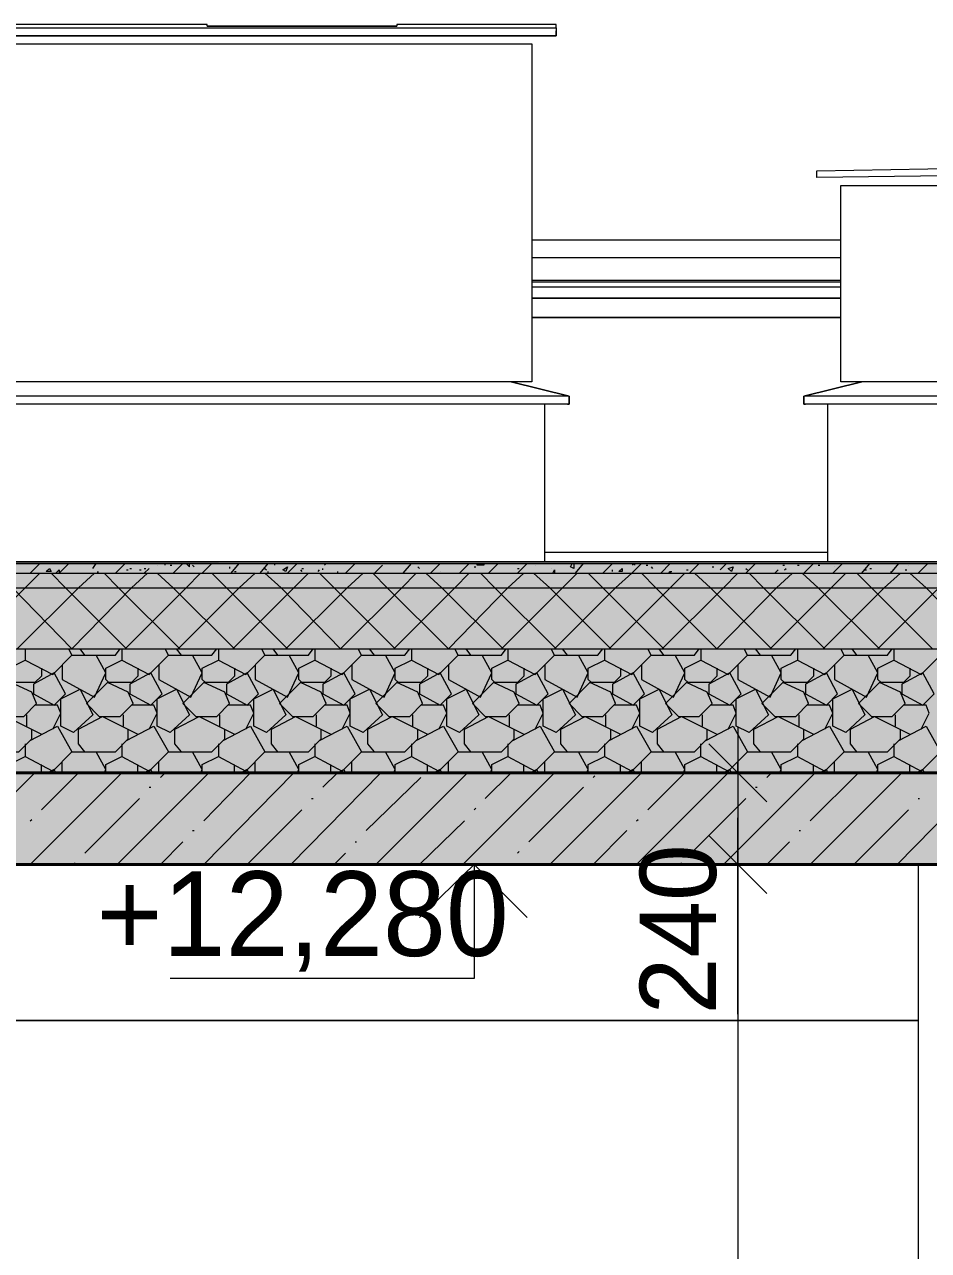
# Model space of a CAD drawing. Header units: millimetres. Extents: x -135211 to 49383, y -8033 to 228499.
# Drawn here: x -98698 to -96319, y 59918 to 63144 of the extents above; entities that cross this region are included whole.
import ezdxf

# ---------------------------------------------------------------- set-up
doc = ezdxf.new("R2010")
doc.units = ezdxf.units.MM
doc.layers.add('PDF _Геометрия', color=7, linetype='Continuous', true_color=0x1d1d1d)
doc.layers.add('PDF _Сплошная заливка', color=7, linetype='Continuous', true_color=0xffffff)
doc.layers.add('PDF _Текст', color=7, linetype='Continuous')

msp = doc.modelspace()

# ---------------------------------------------------------------- hatches: boundary and pattern name
at = {"layer": 'PDF _Сплошная заливка', "transparency": 33554559}
h = msp.add_hatch(color=256, dxfattribs=at)
h.paths.add_polyline_path([(-102920, 61742.4), (-103025.8, 61746.7), (-103135.9, 61746.7), (-103135.9, 61725.5), (-103038.5, 61725.5), (-102945.4, 61721.3), (-102848.1, 61717), (-102754.9, 61712.8), (-102657.6, 61708.6), (-102564.4, 61704.3), (-90026.1, 61700.1), (-90026.1, 61725.5), (-102598.3, 61729.7), (-102810, 61738.2)])
h.paths.add_polyline_path([(-83325.1, 61700.1), (-83325.1, 61725.5), (-85666, 61725.5), (-85666, 61700.1)])
h.paths.add_polyline_path([(-78033.8, 61725.5), (-77805.2, 61725.5), (-77805.2, 61746.7), (-78093.1, 61746.7), (-78385.1, 61742.4), (-78673, 61738.2), (-78965.1, 61734), (-78965.1, 61708.6)])
h = msp.add_hatch(color=256, dxfattribs=at)
h.paths.add_polyline_path([(-102598.3, 61704.3), (-103042.8, 61725.5), (-103135.9, 61725.5), (-103135.9, 61683.2), (-103025.8, 61683.2), (-102920, 61679), (-102810, 61674.7), (-102598.3, 61666.3), (-90026.1, 61662), (-90026.1, 61700.1)])
h.paths.add_polyline_path([(-83325.1, 61662), (-83325.1, 61700.1), (-85666, 61700.1), (-85666, 61662)])
h.paths.add_polyline_path([(-78033.8, 61683.2), (-77805.2, 61683.2), (-77805.2, 61725.5), (-78033.8, 61725.5), (-78965.1, 61708.6), (-78965.1, 61666.3)])
h = msp.add_hatch(color=256, dxfattribs=at)
h.paths.add_polyline_path([(-102920, 61679), (-103025.8, 61683.2), (-103135.9, 61683.2), (-103135.9, 61522.3), (-103025.8, 61522.3), (-102920, 61518.1), (-102810, 61513.9), (-102598.3, 61505.4), (-90026.1, 61501.2), (-90026.1, 61662), (-102598.3, 61666.3), (-102810, 61674.7)])
h.paths.add_polyline_path([(-83325.1, 61501.2), (-83325.1, 61662), (-85666, 61662), (-85666, 61501.2)])
h.paths.add_polyline_path([(-78093.1, 61522.3), (-77805.2, 61522.3), (-77805.2, 61683.2), (-78033.8, 61683.2), (-78965.1, 61666.3), (-78965.1, 61509.6), (-78673, 61513.9), (-78385.1, 61518.1)])
h = msp.add_hatch(color=256, dxfattribs=at)
h.paths.add_polyline_path([(-90026.1, 61175.2), (-90026.1, 61501.2), (-102598.3, 61505.4), (-102810, 61513.9), (-102920, 61518.1), (-103025.8, 61522.3), (-103135.9, 61522.3), (-103135.9, 61175.2)])
h.paths.add_polyline_path([(-83325.1, 61175.2), (-83325.1, 61501.2), (-85666, 61501.2), (-85666, 61175.2)])
h.paths.add_polyline_path([(-78965.1, 61509.6), (-78965.1, 61175.2), (-77805.2, 61175.2), (-77805.2, 61522.3), (-78093.1, 61522.3), (-78385.1, 61518.1), (-78673, 61513.9)])
h = msp.add_hatch(color=256, dxfattribs=at)
h.paths.add_polyline_path([(-89594.3, 60933.9), (-89594.3, 61174.9), (-103546, 61174.9), (-103546, 60933.9)])
h.paths.add_polyline_path([(146.8, 60933.9), (146.8, 61174.9), (-22999.7, 61174.9), (-22999.7, 60933.9)])
h.paths.add_polyline_path([(-23351, 60933.9), (-23351, 61174.9), (-26352.2, 61174.9), (-26352.2, 60933.9)])
h.paths.add_polyline_path([(-26398.8, 60933.9), (-26398.8, 61174.9), (-44097.3, 61174.9), (-44097.3, 60933.9)])
h.paths.add_polyline_path([(-45350.3, 60933.9), (-45350.3, 61174.9), (-51128.4, 61174.9), (-51128.4, 60933.9)])
h.paths.add_polyline_path([(-77398.8, 60933.9), (-77398.8, 61174.9), (-79396.8, 61174.9), (-79396.8, 60933.9)])
h.paths.add_polyline_path([(-82897.6, 60933.9), (-82897.6, 61174.9), (-86097.8, 61174.9), (-86097.8, 60933.9)])

# ---------------------------------------------------------------- linework, layer by layer
at = {"layer": 'PDF _Геометрия', "color": 7, "lineweight": 9}
for points in [[(-101260.7, 63135.1), (-97298.5, 63135.1), (-97298.5, 63143.6), (-97717.6, 63143.6), (-97717.6, 63139.4), (-98217.1, 63139.4), (-98217.1, 63143.6), (-98885.9, 63143.6), (-98885.9, 63139.4), (-99385.4, 63139.4), (-99385.4, 63143.6), (-100096.6, 63143.6), (-100397.1, 63143.6), (-101260.7, 63143.6)], [(-97463.6, 62203.9), (-101201.4, 62203.9), (-101201.4, 63092.8), (-97463.6, 63092.8), (-97362, 63092.8), (-97362, 62203.9)], [(-95931.2, 62771.1), (-95249.7, 62758.4), (-95249.7, 62741.5), (-95931.2, 62749.9), (-96181, 62745.7), (-95931.2, 62749.9), (-96612.7, 62741.5), (-96612.7, 62758.4)], [(-95414.8, 62203.9), (-96549.2, 62203.9), (-96549.2, 62720.3), (-95414.8, 62720.3), (-95309, 62720.3), (-95309, 62203.9)], [(-97362, 62424), (-96549.2, 62424)], [(-97362, 62373.2), (-96549.2, 62373.2)], [(-96346.1, 60523.3), (-103047, 60523.3)]]:
    msp.add_lwpolyline(points, close=True, dxfattribs=at)
for points in [[(-97298.5, 63135.1), (-97298.5, 63114), (-101260.7, 63114), (-101260.7, 63126.7)], [(-101260.7, 63135.1), (-101260.7, 63114), (-97298.5, 63114), (-97298.5, 63126.7)], [(-98217.1, 63139.4), (-97717.6, 63139.4)], [(-96549.2, 62576.4), (-97362, 62576.4)], [(-96549.2, 62529.8), (-97362, 62529.8)], [(-96549.2, 62470.5), (-97362, 62470.5)], [(-97362, 62466.3), (-96549.2, 62466.3)], [(-97362, 62453.6), (-96549.2, 62453.6)], [(-103127.4, 61755.1), (-103127.4, 62373.2), (-103131.7, 62373.2), (-103135.9, 62373.2), (-103144.4, 62373.2), (-103296.8, 62373.2), (-103296.8, 61175.2), (-103144.4, 61175.2), (-103135.9, 61175.2), (-90026.1, 61175.2), (-90026.1, 61501.2), (-90026.1, 61662), (-90026.1, 61700.1), (-90026.1, 61725.5), (-90026.1, 61729.7), (-102598.3, 61729.7), (-103127.4, 61755.1), (-101235.3, 61755.1)], [(-97268.9, 62144.6), (-97264.6, 62144.6), (-97264.6, 62165.8), (-97417, 62203.9), (-97264.6, 62165.8), (-101294.5, 62165.8), (-101142.1, 62203.9), (-101294.5, 62165.8), (-101294.5, 62144.6), (-101290.3, 62144.6)], [(-95215.8, 62165.8), (-95215.8, 62144.6), (-96646.6, 62144.6), (-96646.6, 62165.8), (-96494.2, 62203.9), (-96646.6, 62165.8), (-96646.6, 62144.6), (-96642.4, 62144.6)], [(-95368.2, 62203.9), (-95215.8, 62165.8), (-96646.6, 62165.8)], [(-97264.6, 62165.8), (-97264.6, 62144.6), (-101294.5, 62144.6), (-101294.5, 62165.8)], [(-97328.1, 61729.7), (-97328.1, 62144.6)], [(-96583.1, 61729.7), (-96583.1, 62144.6)], [(-97328.1, 61755.1), (-96583.1, 61755.1)], [(-96820.2, 61293.7), (-96820.2, 60933.9), (-96820.2, 57056.4), (-96820.2, 56734.7), (-96820.2, 52857.2), (-96820.2, 52535.5), (-96820.2, 48653.8), (-96820.2, 48285.5), (-96820.2, 45136.1)], [(-96714.3, 61175.2), (-96820.2, 61175.2), (-96938.7, 61175.2)], [(-96820.2, 60540.3), (-96820.2, 60997.4), (-96820.2, 61056.7)], [(-96346.1, 60933.9), (-103047, 60933.9), (-103047, 60523.3)], [(-96773.6, 60933.9), (-97082.6, 60933.9), (-97514.4, 60933.9), (-97514.4, 60633.4), (-98314.4, 60633.4)], [(-97366.2, 60933.9), (-97666.8, 60933.9)], [(-96714.3, 60933.9), (-96820.2, 60933.9), (-96938.7, 60933.9)], [(-96244.5, 60933.9), (-96346.1, 60933.9), (-96346.1, 57056.4)]]:
    msp.add_lwpolyline(points, dxfattribs=at)
at = {"layer": 'PDF _Геометрия', "color": 7, "lineweight": 40}
msp.add_lwpolyline([(-91194.4, 60933.9), (-89594.3, 60933.9), (-89594.3, 61175.2), (-103296.8, 61175.2), (-103296.8, 62373.2), (-103546.5, 62373.2), (-103546.5, 61175.2), (-103546.5, 60933.9), (-103546.5, 60354), (-103047, 60354), (-103047, 60933.9), (-91693.9, 60933.9), (-91693.9, 59973), (-91194.4, 59973)], close=True, dxfattribs=at)
at = {"layer": 'PDF _Геометрия', "color": 7, "lineweight": 20}
for points in [[(-103131.7, 61755.1), (-103135.9, 61755.1), (-103135.9, 61750.9), (-102598.3, 61725.5), (-90026.1, 61725.5), (-102598.3, 61725.5), (-103135.9, 61746.7), (-103135.9, 61750.9)], [(-103135.9, 61746.7), (-103135.9, 61725.5), (-102598.3, 61700.1), (-90026.1, 61700.1)], [(-103135.9, 61725.5), (-103135.9, 61683.2), (-102598.3, 61662), (-90026.1, 61662)], [(-103135.9, 61683.2), (-103135.9, 61522.3), (-102598.3, 61501.2), (-90026.1, 61501.2)]]:
    msp.add_lwpolyline(points, dxfattribs=at)
at = {"layer": 'PDF _Геометрия', "lineweight": 9}
for points in [[(-98682.7, 61700.1), (-98657.3, 61725.5)], [(-98615, 61700.1), (-98606.5, 61708.6), (-98606.5, 61700.1), (-98581.1, 61725.5)], [(-98517.6, 61712.8), (-98509.2, 61725.5)], [(-98458.4, 61700.1), (-98433, 61725.5)], [(-98428.7, 61708.6), (-98424.5, 61708.6)], [(-98420.3, 61712.8), (-98416, 61712.8)], [(-98394.9, 61708.6), (-98390.6, 61708.6)], [(-98382.2, 61700.1), (-98369.5, 61712.8)], [(-98382.2, 61712.8), (-98377.9, 61712.8)], [(-98348.3, 61721.3), (-98348.3, 61721.3)], [(-98327.1, 61721.3), (-98327.1, 61725.5)], [(-98314.4, 61721.3), (-98310.2, 61721.3)], [(-98306, 61700.1), (-98280.6, 61725.5)], [(-98272.1, 61725.5), (-98263.6, 61717), (-98263.6, 61725.5)], [(-98255.2, 61721.3), (-98250.9, 61717)], [(-98229.8, 61700.1), (-98204.4, 61725.5)], [(-98157.8, 61717), (-98157.8, 61712.8)], [(-98153.6, 61700.1), (-98132.4, 61725.5)], [(-98145.1, 61704.3), (-98140.9, 61704.3)], [(-98077.4, 61700.1), (-98056.2, 61725.5)], [(-98064.7, 61712.8), (-98060.5, 61708.6)], [(-98056.2, 61700.1), (-98056.2, 61704.3)], [(-98039.3, 61725.5), (-98039.3, 61721.3)], [(-98005.4, 61700.1), (-97980, 61725.5)], [(-97971.6, 61708.6), (-97967.3, 61704.3)], [(-97967.3, 61712.8), (-97963.1, 61712.8)], [(-97925, 61704.3), (-97920.8, 61708.6)], [(-97912.3, 61708.6), (-97912.3, 61712.8)], [(-97908.1, 61721.3), (-97903.8, 61725.5)], [(-97874.2, 61704.3), (-97874.2, 61700.1)], [(-97853, 61700.1), (-97827.6, 61725.5)], [(-97776.8, 61700.1), (-97755.7, 61721.3)], [(-97700.6, 61700.1), (-97679.5, 61725.5)], [(-97662.5, 61717), (-97658.3, 61712.8)], [(-97628.7, 61700.1), (-97603.3, 61725.5)], [(-97603.3, 61704.3), (-97603.3, 61704.3)], [(-97552.5, 61700.1), (-97527.1, 61725.5)], [(-97514.4, 61717), (-97510.2, 61717)], [(-97489, 61725.5), (-97489, 61721.3), (-97505.9, 61721.3), (-97505.9, 61725.5)], [(-97476.3, 61700.1), (-97450.9, 61725.5)], [(-97400.1, 61700.1), (-97374.7, 61725.5)], [(-97400.1, 61712.8), (-97395.9, 61712.8)], [(-97353.5, 61721.3), (-97353.5, 61721.3)], [(-97311.2, 61712.8), (-97311.2, 61712.8)], [(-97307, 61700.1), (-97302.7, 61708.6), (-97302.7, 61700.1)], [(-97302.7, 61501.2), (-97141.9, 61662), (-97099.5, 61700.1), (-97074.1, 61725.5)], [(-97251.9, 61725.5), (-97251.9, 61712.8), (-97260.4, 61717), (-97256.2, 61725.5)], [(-97247.7, 61700.1), (-97226.5, 61725.5)], [(-97175.7, 61700.1), (-97150.3, 61725.5)], [(-97150.3, 61704.3), (-97150.3, 61708.6)], [(-97099.5, 61725.5), (-97095.3, 61721.3)], [(-97091.1, 61721.3), (-97091.1, 61725.5)], [(-97061.4, 61721.3), (-97057.2, 61721.3)], [(-97048.7, 61717), (-97044.5, 61712.8)], [(-97023.3, 61700.1), (-96998, 61725.5)], [(-97002.2, 61700.1), (-96998, 61704.3), (-96998, 61700.1)], [(-96998, 61704.3), (-96993.7, 61704.3)], [(-96955.6, 61708.6), (-96951.4, 61708.6)], [(-96947.2, 61700.1), (-96921.8, 61725.5)], [(-96887.9, 61717), (-96883.7, 61717)], [(-96866.7, 61708.6), (-96849.8, 61725.5)], [(-96799, 61700.1), (-96773.6, 61725.5)], [(-96799, 61712.8), (-96794.8, 61708.6)], [(-96756.7, 61725.5), (-96756.7, 61725.5)], [(-96722.8, 61700.1), (-96714.3, 61708.6)], [(-96701.6, 61721.3), (-96697.4, 61721.3)], [(-96697.4, 61708.6), (-96693.2, 61712.8)], [(-96663.5, 61721.3), (-96659.3, 61721.3)], [(-96646.6, 61700.1), (-96621.2, 61725.5)], [(-96608.5, 61721.3), (-96604.3, 61721.3)], [(-96570.4, 61700.1), (-96545, 61725.5)], [(-96566.2, 61717), (-96566.2, 61717)], [(-96494.2, 61700.1), (-96473.1, 61725.5)], [(-96485.7, 61708.6), (-96481.5, 61708.6)], [(-96473.1, 61712.8), (-96468.8, 61712.8)], [(-96418, 61704.3), (-96418, 61700.1), (-96396.9, 61725.5)], [(-96379.9, 61708.6), (-96375.7, 61708.6)], [(-96371.5, 61721.3), (-96371.5, 61721.3)], [(-96367.2, 61700.1), (-96324.9, 61662), (-96168.3, 61501.2), (-96011.6, 61662), (-95969.3, 61700.1), (-95943.9, 61725.5)], [(-96346.1, 61700.1), (-96320.7, 61725.5)], [(-98856.3, 61501.2), (-98695.4, 61662), (-98657.3, 61700.1)], [(-98771.6, 61700.1), (-98729.3, 61662), (-98572.7, 61501.2), (-98416, 61662), (-98373.7, 61700.1)], [(-98716.6, 61501.2), (-98555.7, 61662), (-98513.4, 61700.1)], [(-98428.7, 61501.2), (-98589.6, 61662), (-98627.7, 61700.1)], [(-98289, 61501.2), (-98449.9, 61662), (-98488, 61700.1)], [(-98433, 61501.2), (-98272.1, 61662), (-98234, 61700.1)], [(-98145.1, 61501.2), (-98306, 61662), (-98348.3, 61700.1)], [(-98293.3, 61501.2), (-98132.4, 61662), (-98090.1, 61700.1)], [(-98005.4, 61501.2), (-98166.3, 61662), (-98204.4, 61700.1)], [(-98149.3, 61501.2), (-97988.5, 61662), (-97950.4, 61700.1)], [(-98064.7, 61700.1), (-98022.4, 61662), (-97865.7, 61501.2), (-97704.9, 61662), (-97666.8, 61700.1)], [(-98009.7, 61501.2), (-97848.8, 61662), (-97806.5, 61700.1)], [(-97980, 61700.1), (-97975.8, 61700.1)], [(-97721.8, 61501.2), (-97882.7, 61662), (-97920.8, 61700.1)], [(-97781.1, 61700.1), (-97743, 61662), (-97582.1, 61501.2), (-97425.5, 61662), (-97383.2, 61700.1)], [(-97751.4, 61700.1), (-97751.4, 61700.1)], [(-97751.4, 61700.1), (-97751.4, 61700.1)], [(-97726, 61501.2), (-97565.2, 61662), (-97527.1, 61700.1)], [(-97438.2, 61501.2), (-97599, 61662), (-97641.4, 61700.1)], [(-97298.5, 61501.2), (-97459.4, 61662), (-97497.5, 61700.1)], [(-97442.4, 61501.2), (-97281.6, 61662), (-97243.5, 61700.1)], [(-97154.6, 61501.2), (-97315.4, 61662), (-97357.8, 61700.1)], [(-97014.9, 61501.2), (-97175.7, 61662), (-97213.8, 61700.1)], [(-97158.8, 61501.2), (-96998, 61662), (-96959.9, 61700.1)], [(-97074.1, 61700.1), (-97036, 61662), (-96875.2, 61501.2), (-96718.6, 61662), (-96676.2, 61700.1)], [(-97019.1, 61501.2), (-96858.3, 61662), (-96820.2, 61700.1)], [(-96731.3, 61501.2), (-96892.1, 61662), (-96934.5, 61700.1)], [(-96591.6, 61501.2), (-96752.4, 61662), (-96790.5, 61700.1)], [(-96735.5, 61501.2), (-96574.6, 61662), (-96536.5, 61700.1)], [(-96447.7, 61501.2), (-96608.5, 61662), (-96650.8, 61700.1)], [(-96595.8, 61501.2), (-96435, 61662), (-96392.6, 61700.1)], [(-96583.1, 61700.1), (-96578.9, 61700.1)], [(-96578.9, 61700.1), (-96578.9, 61700.1)], [(-96308, 61501.2), (-96468.8, 61662), (-96506.9, 61700.1)], [(-96451.9, 61501.2), (-96291, 61662), (-96252.9, 61700.1)], [(-96333.4, 61700.1), (-96333.4, 61700.1)], [(-98695.4, 61501.2), (-98695.4, 61471.5), (-98623.4, 61433.4), (-98572.7, 61484.2), (-98458.4, 61484.2), (-98445.7, 61501.2)], [(-98598.1, 61458.8), (-98598.1, 61420.7), (-98513.4, 61374.2), (-98483.8, 61437.7), (-98509.2, 61484.2)], [(-98572.7, 61484.2), (-98581.1, 61501.2)], [(-98538.8, 61484.2), (-98551.5, 61501.2)], [(-98441.4, 61501.2), (-98441.4, 61471.5), (-98369.5, 61433.4), (-98318.7, 61484.2), (-98204.4, 61484.2), (-98191.7, 61501.2)], [(-98344.1, 61458.8), (-98344.1, 61420.7), (-98259.4, 61374.2), (-98229.8, 61437.7), (-98255.2, 61484.2)], [(-98318.7, 61484.2), (-98327.1, 61501.2)], [(-98284.8, 61484.2), (-98297.5, 61501.2)], [(-98187.4, 61501.2), (-98187.4, 61471.5), (-98115.5, 61433.4), (-98064.7, 61484.2), (-97950.4, 61484.2), (-97937.7, 61501.2)], [(-98090.1, 61458.8), (-98090.1, 61420.7), (-98005.4, 61374.2), (-97975.8, 61437.7), (-98001.2, 61484.2)], [(-98064.7, 61484.2), (-98073.2, 61501.2)], [(-98030.8, 61484.2), (-98043.5, 61501.2)], [(-97933.5, 61501.2), (-97933.5, 61471.5), (-97861.5, 61433.4), (-97810.7, 61484.2), (-97696.4, 61484.2), (-97683.7, 61501.2)], [(-97836.1, 61458.8), (-97836.1, 61420.7), (-97751.4, 61374.2), (-97721.8, 61437.7), (-97747.2, 61484.2)], [(-97810.7, 61484.2), (-97819.2, 61501.2)], [(-97776.8, 61484.2), (-97789.5, 61501.2)], [(-97679.5, 61501.2), (-97679.5, 61471.5), (-97607.5, 61433.4), (-97556.7, 61484.2), (-97442.4, 61484.2), (-97429.7, 61501.2)], [(-97582.1, 61458.8), (-97582.1, 61420.7), (-97497.5, 61374.2), (-97467.8, 61437.7), (-97493.2, 61484.2)], [(-97556.7, 61484.2), (-97565.2, 61501.2)], [(-97522.9, 61484.2), (-97535.6, 61501.2)], [(-97425.5, 61501.2), (-97425.5, 61471.5), (-97353.5, 61433.4), (-97302.7, 61484.2), (-97188.4, 61484.2), (-97175.7, 61501.2)], [(-97328.1, 61458.8), (-97328.1, 61420.7), (-97243.5, 61374.2), (-97213.8, 61437.7), (-97239.2, 61484.2)], [(-97302.7, 61484.2), (-97311.2, 61501.2)], [(-97268.9, 61484.2), (-97281.6, 61501.2)], [(-97171.5, 61501.2), (-97171.5, 61471.5), (-97099.5, 61433.4), (-97048.7, 61484.2), (-96934.5, 61484.2), (-96921.8, 61501.2)], [(-97074.1, 61458.8), (-97074.1, 61420.7), (-96989.5, 61374.2), (-96959.9, 61437.7), (-96985.3, 61484.2)], [(-97048.7, 61484.2), (-97057.2, 61501.2)], [(-97014.9, 61484.2), (-97027.6, 61501.2)], [(-96917.5, 61501.2), (-96917.5, 61471.5), (-96845.6, 61433.4), (-96794.8, 61484.2), (-96680.5, 61484.2), (-96667.8, 61501.2)], [(-96820.2, 61458.8), (-96820.2, 61420.7), (-96735.5, 61374.2), (-96705.9, 61437.7), (-96731.3, 61484.2)], [(-96794.8, 61484.2), (-96803.2, 61501.2)], [(-96760.9, 61484.2), (-96773.6, 61501.2)], [(-96663.5, 61501.2), (-96663.5, 61471.5), (-96591.6, 61433.4), (-96540.8, 61484.2), (-96426.5, 61484.2), (-96413.8, 61501.2)], [(-96566.2, 61458.8), (-96566.2, 61420.7), (-96481.5, 61374.2), (-96451.9, 61437.7), (-96477.3, 61484.2)], [(-96540.8, 61484.2), (-96549.2, 61501.2)], [(-96506.9, 61484.2), (-96519.6, 61501.2)], [(-96409.6, 61501.2), (-96409.6, 61471.5), (-96337.6, 61433.4), (-96286.8, 61484.2), (-96172.5, 61484.2), (-96159.8, 61501.2)], [(-98653.1, 61450.4), (-98653.1, 61429.2), (-98670, 61412.3), (-98729.3, 61412.3), (-98737.7, 61420.7), (-98737.7, 61450.4), (-98695.4, 61471.5)], [(-98399.1, 61450.4), (-98399.1, 61429.2), (-98416, 61412.3), (-98475.3, 61412.3), (-98483.8, 61420.7), (-98483.8, 61450.4), (-98441.4, 61471.5)], [(-98145.1, 61450.4), (-98145.1, 61429.2), (-98162, 61412.3), (-98221.3, 61412.3), (-98229.8, 61420.7), (-98229.8, 61450.4), (-98187.4, 61471.5)], [(-97891.1, 61450.4), (-97891.1, 61429.2), (-97908.1, 61412.3), (-97967.3, 61412.3), (-97975.8, 61420.7), (-97975.8, 61450.4), (-97933.5, 61471.5)], [(-97637.1, 61450.4), (-97637.1, 61429.2), (-97654.1, 61412.3), (-97713.3, 61412.3), (-97721.8, 61420.7), (-97721.8, 61450.4), (-97679.5, 61471.5)], [(-97383.2, 61450.4), (-97383.2, 61429.2), (-97400.1, 61412.3), (-97459.4, 61412.3), (-97467.8, 61420.7), (-97467.8, 61450.4), (-97425.5, 61471.5)], [(-97129.2, 61450.4), (-97129.2, 61429.2), (-97146.1, 61412.3), (-97205.4, 61412.3), (-97213.8, 61420.7), (-97213.8, 61450.4), (-97171.5, 61471.5)], [(-96875.2, 61450.4), (-96875.2, 61429.2), (-96892.1, 61412.3), (-96951.4, 61412.3), (-96959.9, 61420.7), (-96959.9, 61450.4), (-96917.5, 61471.5)], [(-96621.2, 61450.4), (-96621.2, 61429.2), (-96638.1, 61412.3), (-96697.4, 61412.3), (-96705.9, 61420.7), (-96705.9, 61450.4), (-96663.5, 61471.5)], [(-96367.2, 61450.4), (-96367.2, 61429.2), (-96384.2, 61412.3), (-96443.4, 61412.3), (-96451.9, 61420.7), (-96451.9, 61450.4), (-96409.6, 61471.5)], [(-98623.4, 61289.5), (-98602.3, 61331.8), (-98610.8, 61353), (-98670, 61353)], [(-98369.5, 61289.5), (-98348.3, 61331.8), (-98356.8, 61353), (-98416, 61353)], [(-98115.5, 61289.5), (-98094.3, 61331.8), (-98102.8, 61353), (-98162, 61353)], [(-97861.5, 61289.5), (-97840.3, 61331.8), (-97848.8, 61353), (-97908.1, 61353)], [(-97607.5, 61289.5), (-97586.3, 61331.8), (-97594.8, 61353), (-97654.1, 61353)], [(-97353.5, 61289.5), (-97332.4, 61331.8), (-97340.8, 61353), (-97400.1, 61353)], [(-97099.5, 61289.5), (-97078.4, 61331.8), (-97086.8, 61353), (-97146.1, 61353)], [(-96845.6, 61289.5), (-96824.4, 61331.8), (-96832.9, 61353), (-96892.1, 61353)], [(-96591.6, 61289.5), (-96570.4, 61331.8), (-96578.9, 61353), (-96638.1, 61353)], [(-96337.6, 61289.5), (-96316.4, 61331.8), (-96324.9, 61353), (-96384.2, 61353)], [(-98792.8, 61230.2), (-98809.7, 61251.4), (-98809.7, 61289.5), (-98746.2, 61323.4), (-98653.1, 61276.8)], [(-98691.2, 61298), (-98691.2, 61327.6)], [(-98538.8, 61230.2), (-98555.7, 61251.4), (-98555.7, 61289.5), (-98492.2, 61323.4), (-98399.1, 61276.8)], [(-98437.2, 61298), (-98437.2, 61327.6)], [(-98284.8, 61230.2), (-98301.7, 61251.4), (-98301.7, 61289.5), (-98238.2, 61323.4), (-98145.1, 61276.8)], [(-98183.2, 61298), (-98183.2, 61327.6)], [(-98030.8, 61230.2), (-98047.8, 61251.4), (-98047.8, 61289.5), (-97984.3, 61323.4), (-97891.1, 61276.8)], [(-97929.2, 61298), (-97929.2, 61327.6)], [(-97776.8, 61230.2), (-97793.8, 61251.4), (-97793.8, 61289.5), (-97730.3, 61323.4), (-97637.1, 61276.8)], [(-97675.2, 61298), (-97675.2, 61327.6)], [(-97522.9, 61230.2), (-97539.8, 61251.4), (-97539.8, 61289.5), (-97476.3, 61323.4), (-97383.2, 61276.8)], [(-97421.3, 61298), (-97421.3, 61327.6)], [(-97268.9, 61230.2), (-97285.8, 61251.4), (-97285.8, 61289.5), (-97222.3, 61323.4), (-97129.2, 61276.8)], [(-97167.3, 61298), (-97167.3, 61327.6)], [(-97014.9, 61230.2), (-97031.8, 61251.4), (-97031.8, 61289.5), (-96968.3, 61323.4), (-96875.2, 61276.8)], [(-96913.3, 61298), (-96913.3, 61327.6)], [(-96760.9, 61230.2), (-96777.8, 61251.4), (-96777.8, 61289.5), (-96714.3, 61323.4), (-96621.2, 61276.8)], [(-96659.3, 61298), (-96659.3, 61327.6)], [(-96506.9, 61230.2), (-96523.8, 61251.4), (-96523.8, 61289.5), (-96460.4, 61323.4), (-96367.2, 61276.8)], [(-96405.3, 61298), (-96405.3, 61327.6)], [(-98949.4, 61251.4), (-98949.4, 61217.5), (-98877.4, 61179.4), (-98826.6, 61230.2), (-98712.3, 61230.2), (-98678.5, 61264.1), (-98678.5, 61289.5)], [(-98695.4, 61251.4), (-98695.4, 61217.5), (-98623.4, 61179.4), (-98572.7, 61230.2), (-98458.4, 61230.2), (-98424.5, 61264.1), (-98424.5, 61289.5)], [(-98682.7, 61259.9), (-98610.8, 61298), (-98572.7, 61230.2)], [(-98441.4, 61251.4), (-98441.4, 61217.5), (-98369.5, 61179.4), (-98318.7, 61230.2), (-98204.4, 61230.2), (-98170.5, 61264.1), (-98170.5, 61289.5)], [(-98428.7, 61259.9), (-98356.8, 61298), (-98318.7, 61230.2)], [(-98187.4, 61251.4), (-98187.4, 61217.5), (-98115.5, 61179.4), (-98064.7, 61230.2), (-97950.4, 61230.2), (-97916.5, 61264.1), (-97916.5, 61289.5)], [(-98174.7, 61259.9), (-98102.8, 61298), (-98064.7, 61230.2)], [(-97933.5, 61251.4), (-97933.5, 61217.5), (-97861.5, 61179.4), (-97810.7, 61230.2), (-97696.4, 61230.2), (-97662.5, 61264.1), (-97662.5, 61289.5)], [(-97920.8, 61259.9), (-97848.8, 61298), (-97810.7, 61230.2)], [(-97679.5, 61251.4), (-97679.5, 61217.5), (-97607.5, 61179.4), (-97556.7, 61230.2), (-97442.4, 61230.2), (-97408.6, 61264.1), (-97408.6, 61289.5)], [(-97666.8, 61259.9), (-97594.8, 61298), (-97556.7, 61230.2)], [(-97425.5, 61251.4), (-97425.5, 61217.5), (-97353.5, 61179.4), (-97302.7, 61230.2), (-97188.4, 61230.2), (-97154.6, 61264.1), (-97154.6, 61289.5)], [(-97412.8, 61259.9), (-97340.8, 61298), (-97302.7, 61230.2)], [(-97171.5, 61251.4), (-97171.5, 61217.5), (-97099.5, 61179.4), (-97048.7, 61230.2), (-96934.5, 61230.2), (-96900.6, 61264.1), (-96900.6, 61289.5)], [(-97158.8, 61259.9), (-97086.8, 61298), (-97048.7, 61230.2)], [(-97057.2, 61077.9), (-96959.9, 61175.2), (-96959.9, 61196.4), (-96917.5, 61217.5), (-96845.6, 61179.4), (-96794.8, 61230.2), (-96680.5, 61230.2), (-96646.6, 61264.1), (-96646.6, 61289.5)], [(-96904.8, 61259.9), (-96832.9, 61298), (-96794.8, 61230.2)], [(-96663.5, 61251.4), (-96663.5, 61217.5), (-96591.6, 61179.4), (-96540.8, 61230.2), (-96426.5, 61230.2), (-96392.6, 61264.1), (-96392.6, 61289.5)], [(-96650.8, 61259.9), (-96578.9, 61298), (-96540.8, 61230.2)], [(-96409.6, 61251.4), (-96409.6, 61217.5), (-96337.6, 61179.4), (-96286.8, 61230.2), (-96172.5, 61230.2), (-96138.6, 61264.1), (-96138.6, 61289.5)], [(-96396.9, 61259.9), (-96324.9, 61298), (-96286.8, 61230.2)], [(-96917.5, 61217.5), (-96917.5, 61251.4)], [(-98737.7, 61175.2), (-98737.7, 61196.4), (-98695.4, 61217.5)], [(-98488, 61175.2), (-98483.8, 61183.7), (-98509.2, 61230.2)], [(-98483.8, 61175.2), (-98483.8, 61196.4), (-98441.4, 61217.5)], [(-98234, 61175.2), (-98229.8, 61183.7), (-98255.2, 61230.2)], [(-98229.8, 61175.2), (-98229.8, 61196.4), (-98187.4, 61217.5)], [(-97980, 61175.2), (-97975.8, 61183.7), (-98001.2, 61230.2)], [(-97975.8, 61175.2), (-97975.8, 61196.4), (-97933.5, 61217.5)], [(-97726, 61175.2), (-97721.8, 61183.7), (-97747.2, 61230.2)], [(-97721.8, 61175.2), (-97721.8, 61196.4), (-97679.5, 61217.5)], [(-97472.1, 61175.2), (-97467.8, 61183.7), (-97493.2, 61230.2)], [(-97467.8, 61175.2), (-97467.8, 61196.4), (-97425.5, 61217.5)], [(-97218.1, 61175.2), (-97213.8, 61183.7), (-97239.2, 61230.2)], [(-97213.8, 61175.2), (-97213.8, 61196.4), (-97171.5, 61217.5)], [(-96964.1, 61175.2), (-96959.9, 61183.7), (-96985.3, 61230.2)], [(-96710.1, 61175.2), (-96705.9, 61183.7), (-96731.3, 61230.2)], [(-96705.9, 61175.2), (-96705.9, 61196.4), (-96663.5, 61217.5)], [(-96456.1, 61175.2), (-96451.9, 61183.7), (-96477.3, 61230.2)], [(-96451.9, 61175.2), (-96451.9, 61196.4), (-96409.6, 61217.5)], [(-98653.1, 61175.2), (-98653.1, 61196.4)], [(-98598.1, 61175.2), (-98598.1, 61204.8)], [(-98399.1, 61175.2), (-98399.1, 61196.4)], [(-98344.1, 61175.2), (-98344.1, 61204.8)], [(-98145.1, 61175.2), (-98145.1, 61196.4)], [(-98090.1, 61175.2), (-98090.1, 61204.8)], [(-97891.1, 61175.2), (-97891.1, 61196.4)], [(-97836.1, 61175.2), (-97836.1, 61204.8)], [(-97637.1, 61175.2), (-97637.1, 61196.4)], [(-97582.1, 61175.2), (-97582.1, 61204.8)], [(-97383.2, 61175.2), (-97383.2, 61196.4)], [(-97328.1, 61175.2), (-97328.1, 61204.8)], [(-97315.4, 60933.9), (-97074.1, 61175.2), (-97074.1, 61204.8)], [(-97129.2, 61175.2), (-97129.2, 61196.4)], [(-96875.2, 61175.2), (-96875.2, 61196.4)], [(-96820.2, 61175.2), (-96820.2, 61204.8)], [(-96621.2, 61175.2), (-96621.2, 61196.4)], [(-96566.2, 61175.2), (-96566.2, 61204.8)], [(-96367.2, 61175.2), (-96367.2, 61196.4)], [(-98911.3, 60933.9), (-98670, 61175.2)], [(-98682.7, 60933.9), (-98441.4, 61175.2)], [(-98653.1, 61077.9), (-98555.7, 61175.2)], [(-98653.1, 61175.2), (-98653.1, 61175.2)], [(-98615, 61175.2), (-98619.2, 61183.7), (-98636.1, 61175.2)], [(-98454.1, 60933.9), (-98212.8, 61175.2)], [(-98399.1, 61175.2), (-98399.1, 61175.2)], [(-98361, 61175.2), (-98365.2, 61183.7), (-98382.2, 61175.2)], [(-98339.8, 61162.5), (-98327.1, 61175.2)], [(-98225.5, 60933.9), (-97988.5, 61175.2)], [(-98225.5, 61048.2), (-98102.8, 61175.2)], [(-98145.1, 61175.2), (-98145.1, 61175.2)], [(-98107, 61175.2), (-98111.2, 61183.7), (-98128.2, 61175.2)], [(-97997, 60933.9), (-97759.9, 61175.2)], [(-97912.3, 61137.1), (-97874.2, 61175.2), (-97857.3, 61183.7), (-97853, 61175.2)], [(-97891.1, 61175.2), (-97891.1, 61175.2)], [(-97798, 61022.8), (-97654.1, 61162.5)], [(-97772.6, 60933.9), (-97531.3, 61175.2)], [(-97637.1, 61175.2), (-97637.1, 61175.2)], [(-97599, 61175.2), (-97603.3, 61183.7), (-97620.2, 61175.2)], [(-97544, 60933.9), (-97302.7, 61175.2)], [(-97484.8, 61107.5), (-97417, 61175.2)], [(-97383.2, 61175.2), (-97383.2, 61175.2)], [(-97345.1, 61175.2), (-97349.3, 61183.7), (-97366.2, 61175.2)], [(-97201.1, 61162.5), (-97196.9, 61166.7)], [(-97129.2, 61175.2), (-97129.2, 61175.2)], [(-97091.1, 61175.2), (-97095.3, 61183.7), (-97112.2, 61175.2)], [(-97086.8, 60933.9), (-96845.6, 61175.2)], [(-96875.2, 61175.2), (-96875.2, 61175.2)], [(-96837.1, 61175.2), (-96841.3, 61183.7), (-96858.3, 61175.2)], [(-96858.3, 60933.9), (-96617, 61175.2)], [(-96744, 61162.5), (-96731.3, 61175.2)], [(-96629.7, 60933.9), (-96388.4, 61175.2)], [(-96629.7, 61048.2), (-96502.7, 61175.2)], [(-96621.2, 61175.2), (-96621.2, 61175.2)], [(-96583.1, 61175.2), (-96587.3, 61183.7), (-96604.3, 61175.2)], [(-96401.1, 60933.9), (-96164, 61175.2)], [(-96367.2, 61175.2), (-96367.2, 61175.2)], [(-96329.1, 61175.2), (-96333.4, 61183.7), (-96350.3, 61175.2)], [(-98369.5, 61137.1), (-98365.2, 61137.1)], [(-97370.5, 60993.2), (-97226.5, 61137.1)], [(-96773.6, 61137.1), (-96769.4, 61137.1)], [(-98538.8, 60963.6), (-98394.9, 61107.5)], [(-97941.9, 61107.5), (-97937.7, 61107.5)], [(-96942.9, 60963.6), (-96799, 61107.5)], [(-96346.1, 61107.5), (-96341.8, 61107.5)], [(-98111.2, 60933.9), (-97967.3, 61077.9)], [(-97514.4, 61077.9), (-97510.2, 61082.1)], [(-96515.4, 60933.9), (-96371.5, 61077.9)], [(-98682.7, 61048.2), (-98678.5, 61052.5)], [(-97658.3, 60933.9), (-97539.8, 61048.2)], [(-97086.8, 61048.2), (-97082.6, 61052.5)], [(-98339.8, 60933.9), (-98280.6, 60993.2)], [(-98255.2, 61022.8), (-98250.9, 61022.8)], [(-97827.6, 60993.2), (-97823.4, 60993.2)], [(-97201.1, 60933.9), (-97112.2, 61022.8)], [(-96744, 60933.9), (-96684.7, 60993.2)], [(-96659.3, 61022.8), (-96655.1, 61022.8)], [(-97882.7, 60933.9), (-97853, 60963.6)], [(-97400.1, 60963.6), (-97395.9, 60967.8)], [(-98568.4, 60933.9), (-98564.2, 60938.2)], [(-97429.7, 60933.9), (-97425.5, 60933.9)], [(-96972.6, 60933.9), (-96968.3, 60938.2)]]:
    msp.add_lwpolyline(points, dxfattribs=at)
for points in [[(-98631.9, 61712.8), (-98627.7, 61704.3), (-98640.4, 61704.3)], [(-98504.9, 61704.3), (-98504.9, 61700.1)], [(-98005.4, 61717), (-98009.7, 61704.3), (-98018.1, 61708.6)], [(-97124.9, 61712.8), (-97124.9, 61704.3), (-97133.4, 61704.3)], [(-96832.9, 61717), (-96837.1, 61704.3), (-96845.6, 61712.8)], [(-98699.6, 61323.4), (-98665.8, 61357.2), (-98678.5, 61386.9), (-98733.5, 61412.3), (-98788.5, 61357.2), (-98754.7, 61323.4)], [(-98674.2, 61408), (-98674.2, 61382.6), (-98619.2, 61353), (-98589.6, 61382.6), (-98619.2, 61437.7)], [(-98445.7, 61323.4), (-98411.8, 61357.2), (-98424.5, 61386.9), (-98479.5, 61412.3), (-98534.6, 61357.2), (-98500.7, 61323.4)], [(-98420.3, 61408), (-98420.3, 61382.6), (-98365.2, 61353), (-98335.6, 61382.6), (-98365.2, 61437.7)], [(-98191.7, 61323.4), (-98157.8, 61357.2), (-98170.5, 61386.9), (-98225.5, 61412.3), (-98280.6, 61357.2), (-98246.7, 61323.4)], [(-98166.3, 61408), (-98166.3, 61382.6), (-98111.2, 61353), (-98081.6, 61382.6), (-98111.2, 61437.7)], [(-97937.7, 61323.4), (-97903.8, 61357.2), (-97916.5, 61386.9), (-97971.6, 61412.3), (-98026.6, 61357.2), (-97992.7, 61323.4)], [(-97912.3, 61408), (-97912.3, 61382.6), (-97857.3, 61353), (-97827.6, 61382.6), (-97857.3, 61437.7)], [(-97683.7, 61323.4), (-97649.8, 61357.2), (-97662.5, 61386.9), (-97717.6, 61412.3), (-97772.6, 61357.2), (-97738.7, 61323.4)], [(-97658.3, 61408), (-97658.3, 61382.6), (-97603.3, 61353), (-97573.6, 61382.6), (-97603.3, 61437.7)], [(-97429.7, 61323.4), (-97395.9, 61357.2), (-97408.6, 61386.9), (-97463.6, 61412.3), (-97518.6, 61357.2), (-97484.8, 61323.4)], [(-97404.3, 61408), (-97404.3, 61382.6), (-97349.3, 61353), (-97319.7, 61382.6), (-97349.3, 61437.7)], [(-97175.7, 61323.4), (-97141.9, 61357.2), (-97154.6, 61386.9), (-97209.6, 61412.3), (-97264.6, 61357.2), (-97230.8, 61323.4)], [(-97150.3, 61408), (-97150.3, 61382.6), (-97095.3, 61353), (-97065.7, 61382.6), (-97095.3, 61437.7)], [(-96921.8, 61323.4), (-96887.9, 61357.2), (-96900.6, 61386.9), (-96955.6, 61412.3), (-97010.7, 61357.2), (-96976.8, 61323.4)], [(-96896.4, 61408), (-96896.4, 61382.6), (-96841.3, 61353), (-96811.7, 61382.6), (-96841.3, 61437.7)], [(-96667.8, 61323.4), (-96633.9, 61357.2), (-96646.6, 61386.9), (-96701.6, 61412.3), (-96756.7, 61357.2), (-96722.8, 61323.4)], [(-96642.4, 61408), (-96642.4, 61382.6), (-96587.3, 61353), (-96557.7, 61382.6), (-96587.3, 61437.7)], [(-96413.8, 61323.4), (-96379.9, 61357.2), (-96392.6, 61386.9), (-96447.7, 61412.3), (-96502.7, 61357.2), (-96468.8, 61323.4)], [(-96388.4, 61408), (-96388.4, 61382.6), (-96333.4, 61353), (-96303.7, 61382.6), (-96333.4, 61437.7)], [(-98602.3, 61298), (-98602.3, 61369.9), (-98551.5, 61395.3), (-98517.6, 61327.6), (-98568.4, 61281)], [(-98348.3, 61298), (-98348.3, 61369.9), (-98297.5, 61395.3), (-98263.6, 61327.6), (-98314.4, 61281)], [(-98094.3, 61298), (-98094.3, 61369.9), (-98043.5, 61395.3), (-98009.7, 61327.6), (-98060.5, 61281)], [(-97840.3, 61298), (-97840.3, 61369.9), (-97789.5, 61395.3), (-97755.7, 61327.6), (-97806.5, 61281)], [(-97586.3, 61298), (-97586.3, 61369.9), (-97535.6, 61395.3), (-97501.7, 61327.6), (-97552.5, 61281)], [(-97332.4, 61298), (-97332.4, 61369.9), (-97281.6, 61395.3), (-97247.7, 61327.6), (-97298.5, 61281)], [(-97078.4, 61298), (-97078.4, 61369.9), (-97027.6, 61395.3), (-96993.7, 61327.6), (-97044.5, 61281)], [(-96824.4, 61298), (-96824.4, 61369.9), (-96773.6, 61395.3), (-96739.7, 61327.6), (-96790.5, 61281)], [(-96570.4, 61298), (-96570.4, 61369.9), (-96519.6, 61395.3), (-96485.7, 61327.6), (-96536.5, 61281)]]:
    msp.add_lwpolyline(points, close=True, dxfattribs=at)
at = {"layer": 'PDF _Геометрия', "color": 7, "lineweight": 18}
for points in [[(-96744, 61099), (-96820.2, 61175.2), (-96896.4, 61251.4)], [(-96744, 60857.7), (-96820.2, 60933.9), (-96896.4, 61010.1)], [(-97658.3, 60794.2), (-97514.4, 60933.9), (-97374.7, 60794.2)]]:
    msp.add_lwpolyline(points, dxfattribs=at)

# ---------------------------------------------------------------- texts
at = {"layer": 'PDF _Текст', "insert": (-96976.6, 60539.6), "char_height": 200.42, "attachment_point": 4, "rotation": 90, "style": ''}
msp.add_mtext('240', dxfattribs=at)
at = {"layer": 'PDF _Текст', "insert": (-98507.8, 60783.7), "char_height": 222.7, "attachment_point": 4, "style": ''}
msp.add_mtext('+12,280', dxfattribs=at)

doc.saveas('drawing.dxf')
